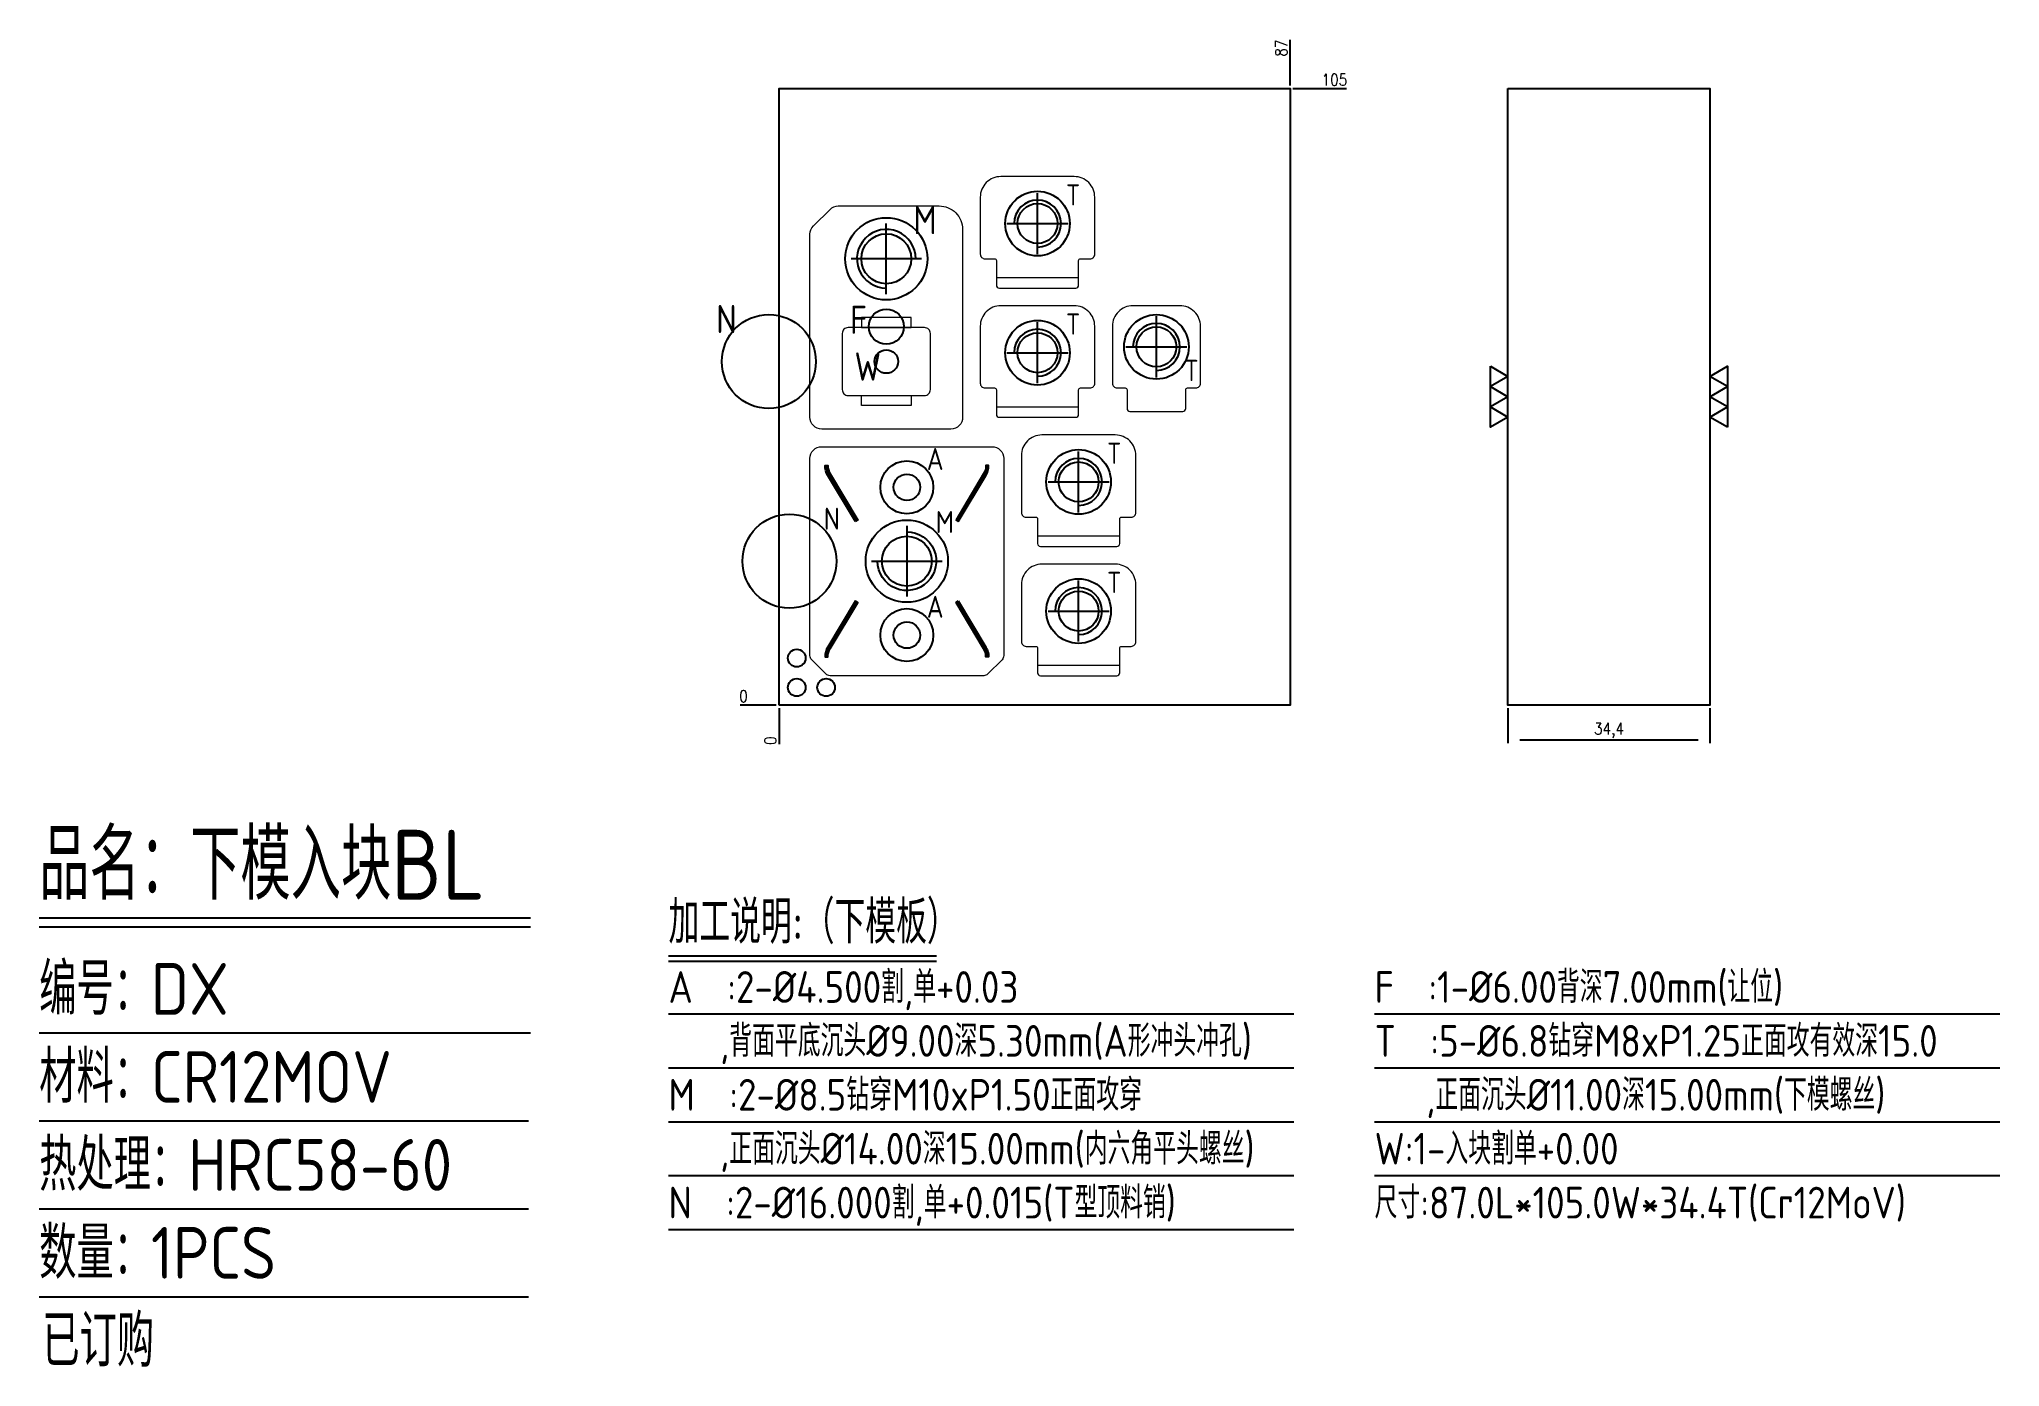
# Model space of a CAD drawing. Header units: millimetres. Extents: x 124458 to 124792, y -5195 to -4969.
import ezdxf
from ezdxf.enums import TextEntityAlignment as Align

# ---------------------------------------------------------------- set-up
doc = ezdxf.new("R2010")
doc.units = ezdxf.units.MM
for name, pattern in [('$TD_AUDIT_GENERATED_(575F8F)', [0]), ('CENTER', [0]), ('DASHED', [0]), ('HIDDEN', [0])]:
    doc.linetypes.add(name, pattern=pattern)
for name, color, linetype in [('DIE_P', 2, 'Continuous'), ('DIE_P_O', 1, '$TD_AUDIT_GENERATED_(575F8F)'), ('DIM', 4, 'Continuous'), ('PRESS', 3, 'Continuous'), ('TEXT', 4, 'Continuous')]:
    doc.layers.add(name, color=color, linetype=linetype)
doc.styles.add('gbenor', font='gbenor.shx', dxfattribs={"bigfont": 'gbcbig.shx'})
doc.styles.get("Standard").update_dxf_attribs({"font": 'txt.shx', "width": 0.85, "bigfont": 'ctxt.shx'})
doc.dimstyles.new('T-2-WX', dxfattribs={"dimtxt": 2, "dimasz": 2, "dimexe": 0.5, "dimexo": 0.5, "dimgap": 0.5, "dimtad": 1, "dimtxsty": 'Standard', "dimblk": 'OPEN30', "dimcen": 0, "dimazin": 3, "dimtfac": 1, "dimtmove": 0, "dimatfit": 3, "dimldrblk": 'OPEN30', "dimlwd": -1, "dimlwe": -1})

# ---------------------------------------------------------------- blocks, each defined once
blk = doc.blocks.new('*D7579')
at = {"layer": 'Defpoints', "color": 0}
for p in [(124708.04, -5082.81), (124742.44, -5082.81), (124708.04, -5088.81)]:
    blk.add_point(p, dxfattribs=at)
at = {"layer": 'DIM', "color": 0}
for p, q in [((124708.04, -5083.31), (124708.04, -5089.31)), ((124742.44, -5083.31), (124742.44, -5089.31)), ((124740.44, -5088.81), (124710.04, -5088.81))]:
    blk.add_line(p, q, dxfattribs=at)
at = {"layer": 'DIM', "color": 0, "insert": (124725.24, -5087.12), "char_height": 2, "attachment_point": 5}
blk.add_mtext('34,4', dxfattribs=at)
blk = doc.blocks.new('_Open30')
blk = doc.blocks.new('*D7580')
at = {"layer": 'Defpoints', "color": 0}
for p in [(124670.92, -4977.81), (124675.92, -4977.81), (124583.92, -5082.81)]:
    blk.add_point(p, dxfattribs=at)
at = {"layer": 'DIM', "color": 0}
blk.add_line((124671.42, -4977.81), (124680.54, -4977.81), dxfattribs=at)
at = {"layer": 'DIM', "color": 0, "insert": (124678.48, -4976.31), "char_height": 2, "attachment_point": 5}
blk.add_mtext('105', dxfattribs=at)
blk = doc.blocks.new('*D7581')
at = {"layer": 'Defpoints', "color": 0}
for p in [(124578.92, -5082.81), (124583.92, -5082.81), (124583.92, -5082.81)]:
    blk.add_point(p, dxfattribs=at)
at = {"layer": 'DIM', "color": 0}
blk.add_line((124583.42, -5082.81), (124577.28, -5082.81), dxfattribs=at)
at = {"layer": 'DIM', "color": 0, "insert": (124577.85, -5081.31), "char_height": 2, "attachment_point": 5}
blk.add_mtext('0', dxfattribs=at)
blk = doc.blocks.new('*D7582')
at = {"layer": 'Defpoints', "color": 0}
for p in [(124583.92, -5082.81), (124583.92, -5082.81), (124583.92, -5087.81)]:
    blk.add_point(p, dxfattribs=at)
at = {"layer": 'DIM', "color": 0}
blk.add_line((124583.92, -5083.31), (124583.92, -5089.44), dxfattribs=at)
at = {"layer": 'DIM', "color": 0, "insert": (124582.42, -5088.87), "char_height": 2, "attachment_point": 5, "rotation": 90}
blk.add_mtext('0', dxfattribs=at)
blk = doc.blocks.new('*D7583')
at = {"layer": 'Defpoints', "color": 0}
for p in [(124670.92, -4972.81), (124670.92, -4977.81), (124583.92, -5082.81)]:
    blk.add_point(p, dxfattribs=at)
at = {"layer": 'DIM', "color": 0}
blk.add_line((124670.92, -4977.31), (124670.92, -4969.55), dxfattribs=at)
at = {"layer": 'DIM', "color": 0, "insert": (124669.42, -4970.93), "char_height": 2, "attachment_point": 5, "rotation": 90}
blk.add_mtext('87', dxfattribs=at)

msp = doc.modelspace()

# ---------------------------------------------------------------- linework, layer by layer
at = {"layer": 'DIE_P', "color": 4, "linetype": 'CENTER', "ltscale": 0.007}
for p, q in [((124627.916, -5006.007), (124627.916, -4995.607)), ((124622.716, -5000.807), (124633.116, -5000.807)), ((124627.916, -5028.007), (124627.916, -5017.607)), ((124648.166, -5027.007), (124648.166, -5016.607)), ((124622.716, -5022.807), (124633.116, -5022.807)), ((124642.966, -5021.807), (124653.366, -5021.807)), ((124634.916, -5050.007), (124634.916, -5039.607)), ((124629.716, -5044.807), (124640.116, -5044.807)), ((124634.916, -5072.007), (124634.916, -5061.607)), ((124629.716, -5066.807), (124640.116, -5066.807))]:
    msp.add_line(p, q, dxfattribs=at)
at = {"layer": 'DIE_P', "linetype": 'HIDDEN', "lineweight": 15}
for p, q in [((124620.916, -5010.007), (124634.916, -5010.007)), ((124620.916, -5032.007), (124634.916, -5032.007)), ((124627.916, -5054.007), (124641.916, -5054.007)), ((124627.916, -5076.007), (124641.916, -5076.007))]:
    msp.add_line(p, q, dxfattribs=at)
at = {"layer": 'DIE_P', "color": 1, "linetype": 'Continuous', "lineweight": 15}
for points in [[(124635.216, -5006.807), (124636.866, -5006.807, 0.4142136), (124637.666, -5006.007), (124637.666, -4996.307, 0.4142136), (124634.166, -4992.807), (124621.666, -4992.807, 0.4142136), (124618.166, -4996.307), (124618.166, -5006.007, 0.4142136), (124618.966, -5006.807), (124620.616, -5006.807, -0.4142136), (124620.916, -5007.107), (124620.916, -5011.307, 0.4142136), (124621.416, -5011.807), (124634.416, -5011.807, 0.4142136), (124634.916, -5011.307), (124634.916, -5007.107, -0.4142136)], [(124589.166, -5033.807), (124589.166, -5002.635, -0.1989124), (124589.751, -5001.221), (124592.58, -4998.393, -0.1989124), (124593.994, -4997.807), (124611.166, -4997.807, -0.4142136), (124615.166, -5001.807), (124615.166, -5033.807, -0.4142136), (124613.166, -5035.807), (124591.166, -5035.807, -0.4142136)], [(124635.216, -5028.807), (124636.866, -5028.807, 0.4142136), (124637.666, -5028.007), (124637.666, -5018.307, 0.4142136), (124634.166, -5014.807), (124621.666, -5014.807, 0.4142136), (124618.166, -5018.307), (124618.166, -5028.007, 0.4142136), (124618.966, -5028.807), (124620.616, -5028.807, -0.4142136), (124620.916, -5029.107), (124620.916, -5033.307, 0.4142136), (124621.416, -5033.807), (124634.416, -5033.807, 0.4142136), (124634.916, -5033.307), (124634.916, -5029.107, -0.4142136)], [(124653.466, -5028.807), (124654.866, -5028.807, 0.4142136), (124655.666, -5028.007), (124655.666, -5018.307, 0.4142136), (124652.166, -5014.807), (124644.166, -5014.807, 0.4142136), (124640.666, -5018.307), (124640.666, -5028.007, 0.4142136), (124641.466, -5028.807), (124642.866, -5028.807, -0.4142136), (124643.166, -5029.107), (124643.166, -5032.307, 0.4142136), (124643.666, -5032.807), (124652.666, -5032.807, 0.4142136), (124653.166, -5032.307), (124653.166, -5029.107, -0.4142136)], [(124594.666, -5019.525), (124594.666, -5029.089, 0.4142136), (124595.666, -5030.089), (124608.666, -5030.089, 0.4142136), (124609.666, -5029.089), (124609.666, -5019.525, 0.4142136), (124608.666, -5018.525), (124595.666, -5018.525, 0.4142136)], [(124642.216, -5050.807), (124643.866, -5050.807, 0.4142136), (124644.666, -5050.007), (124644.666, -5040.307, 0.4142136), (124641.166, -5036.807), (124628.666, -5036.807, 0.4142136), (124625.166, -5040.307), (124625.166, -5050.007, 0.4142136), (124625.966, -5050.807), (124627.616, -5050.807, -0.4142136), (124627.916, -5051.107), (124627.916, -5055.307, 0.4142136), (124628.416, -5055.807), (124641.416, -5055.807, 0.4142136), (124641.916, -5055.307), (124641.916, -5051.107, -0.4142136)], [(124642.216, -5072.807), (124643.866, -5072.807, 0.4142136), (124644.666, -5072.007), (124644.666, -5062.307, 0.4142136), (124641.166, -5058.807), (124628.666, -5058.807, 0.4142136), (124625.166, -5062.307), (124625.166, -5072.007, 0.4142136), (124625.966, -5072.807), (124627.616, -5072.807, -0.4142136), (124627.916, -5073.107), (124627.916, -5077.307, 0.4142136), (124628.416, -5077.807), (124641.416, -5077.807, 0.4142136), (124641.916, -5077.307), (124641.916, -5073.107, -0.4142136)]]:
    msp.add_lwpolyline(points, format="xyb", close=True, dxfattribs=at)
at = {"layer": 'DIE_P', "linetype": 'CENTER'}
for points in [[(124602.166, -5012.807), (124602.166, -5000.807)], [(124608.166, -5006.807), (124596.166, -5006.807)], [(124605.666, -5052.307), (124605.666, -5064.307)], [(124599.666, -5058.307), (124611.666, -5058.307)]]:
    msp.add_lwpolyline(points, dxfattribs=at)
at = {"layer": 'DIE_P'}
for points in [[(124607.166, -5006.807, 2.4142136), (124602.166, -5011.807)], [(124591.966, -5042.021), (124591.966, -5042.029, 0.1359299), (124592.393, -5043.573), (124597.099, -5051.417)], [(124619.366, -5042.021), (124619.366, -5042.029, -0.1359299), (124618.938, -5043.573), (124614.232, -5051.417)], [(124605.666, -5053.307, -2.4142136), (124600.666, -5058.307)], [(124591.966, -5074.593), (124591.966, -5074.585, -0.1359299), (124592.393, -5073.041), (124597.099, -5065.198)], [(124619.366, -5074.593), (124619.366, -5074.585, 0.1359299), (124618.938, -5073.041), (124614.232, -5065.198)]]:
    msp.add_lwpolyline(points, format="xyb", dxfattribs=at)
at = {"layer": 'DIE_P', "linetype": 'Continuous', "lineweight": 15, "elevation": 0}
for points in [[(124606.416, -5018.525), (124606.416, -5016.806), (124597.916, -5016.806), (124597.916, -5018.525)], [(124606.416, -5030.089), (124606.416, -5031.808), (124597.916, -5031.808), (124597.916, -5030.089)]]:
    msp.add_lwpolyline(points, close=True, dxfattribs=at)
at = {"layer": 'DIE_P', "color": 1, "lineweight": 15}
msp.add_lwpolyline([(124589.166, -5074.393), (124589.166, -5040.807, -0.4142136), (124591.166, -5038.807), (124620.166, -5038.807, -0.4142136), (124622.166, -5040.807), (124622.166, -5074.393, -0.1989124), (124621.873, -5075.1), (124619.459, -5077.514, -0.1989124), (124618.751, -5077.807), (124592.58, -5077.807, -0.1989124), (124591.873, -5077.514), (124589.459, -5075.1, -0.1989124)], format="xyb", close=True, dxfattribs=at)
at = {"layer": 'DIE_P'}
for points in [[(124596.902, -5051.535), (124592.196, -5043.691, -0.1359299), (124591.736, -5042.029), (124591.736, -5042.021), (124592.196, -5042.021), (124592.196, -5042.029, 0.1359299), (124592.59, -5043.455), (124597.297, -5051.298)], [(124614.429, -5051.535), (124619.135, -5043.691, 0.1359299), (124619.596, -5042.029), (124619.596, -5042.021), (124619.136, -5042.021), (124619.136, -5042.029, -0.1359299), (124618.741, -5043.455), (124614.035, -5051.298)], [(124596.902, -5065.079), (124592.196, -5072.923, 0.1359299), (124591.736, -5074.585), (124591.736, -5074.593), (124592.196, -5074.593), (124592.196, -5074.585, -0.1359299), (124592.59, -5073.159), (124597.297, -5065.316)], [(124614.429, -5065.079), (124619.135, -5072.923, -0.1359299), (124619.596, -5074.585), (124619.596, -5074.593), (124619.136, -5074.593), (124619.136, -5074.585, 0.1359299), (124618.741, -5073.159), (124614.035, -5065.316)]]:
    msp.add_lwpolyline(points, format="xyb", close=True, dxfattribs=at)
for centre, radius in [((124627.916, -5000.807), 5.5), ((124627.916, -5000.807), 3.4), ((124602.166, -5006.807), 4.25), ((124627.916, -5022.807), 5.5), ((124648.166, -5021.807), 5.5), ((124648.166, -5021.807), 3.4), ((124627.916, -5022.807), 3.4), ((124634.916, -5044.807), 5.5), ((124634.916, -5044.807), 3.4), ((124605.666, -5058.307), 4.25), ((124634.916, -5066.807), 5.5), ((124634.916, -5066.807), 3.4)]:
    msp.add_circle(centre, radius, dxfattribs=at)
at = {"layer": 'DIE_P', "linetype": 'Continuous'}
for centre in [(124602.166, -5006.807), (124605.666, -5058.307)]:
    msp.add_circle(centre, 7, dxfattribs=at)
at = {"layer": 'DIE_P', "color": 1}
for centre, radius in [((124582.166, -5024.307), 8), ((124605.666, -5045.727), 2.25), ((124585.666, -5058.307), 8), ((124605.666, -5070.887), 2.25)]:
    msp.add_circle(centre, radius, dxfattribs=at)
at = {"layer": 'DIE_P', "color": 52, "linetype": 'DASHED', "ltscale": 0.5}
msp.add_circle((124602.166, -5018.375), 3, dxfattribs=at)
at = {"layer": 'DIE_P', "linetype": 'HIDDEN'}
for centre in [(124605.666, -5045.727), (124605.666, -5070.887)]:
    msp.add_circle(centre, 4.5, dxfattribs=at)
at = {"layer": 'DIE_P'}
for centre in [(124627.916, -5000.807), (124648.166, -5021.807), (124627.916, -5022.807), (124634.916, -5044.807), (124634.916, -5066.807)]:
    msp.add_arc(centre, 4, 270, 180, dxfattribs=at)
at = {"layer": 'DIE_P_O', "color": 3}
msp.add_circle((124602.166, -5024.307), 2, dxfattribs=at)
at = {"layer": 'DIM', "color": 4, "linetype": 'Continuous', "lineweight": 25}
for p, q in [((124457.9, -5119.025), (124541.591, -5119.025)), ((124457.9, -5120.568), (124541.591, -5120.568)), ((124457.9, -5138.636), (124541.591, -5138.636)), ((124457.9, -5153.62), (124541.227, -5153.62)), ((124457.9, -5168.603), (124541.227, -5168.603)), ((124457.9, -5183.586), (124541.227, -5183.586))]:
    msp.add_line(p, q, dxfattribs=at)
at = {"layer": 'PRESS', "color": 8, "linetype": 'HIDDEN'}
msp.add_lwpolyline([(124583.916, -5082.807), (124583.916, -4977.807), (124670.916, -4977.807), (124670.916, -5082.807)], close=True, dxfattribs=at)
at = {"layer": 'PRESS', "color": 2}
msp.add_lwpolyline([(124708.04, -4977.807), (124742.44, -4977.807), (124742.44, -5082.807), (124708.04, -5082.807)], close=True, dxfattribs=at)
at = {"layer": 'PRESS', "color": 4}
for points in [[(124705.04, -5025.111), (124708.04, -5026.843), (124705.04, -5028.575), (124708.04, -5030.307), (124705.04, -5032.039), (124708.04, -5033.771), (124705.04, -5035.503), (124705.04, -5025.111)], [(124745.44, -5035.503), (124742.44, -5033.771), (124745.44, -5032.039), (124742.44, -5030.307), (124745.44, -5028.575), (124742.44, -5026.843), (124745.44, -5025.111), (124745.44, -5035.503)]]:
    msp.add_lwpolyline(points, close=True, dxfattribs=at)
at = {"layer": 'TEXT', "color": 3}
for p, q in [((124565.073, -5125.498), (124610.693, -5125.498)), ((124565.073, -5126.443), (124610.693, -5126.443)), ((124565.073, -5135.407), (124671.547, -5135.407)), ((124685.322, -5135.407), (124791.795, -5135.407)), ((124565.073, -5144.587), (124671.547, -5144.587)), ((124685.322, -5144.587), (124791.795, -5144.587)), ((124565.073, -5153.767), (124671.547, -5153.767)), ((124685.322, -5153.767), (124791.795, -5153.767)), ((124565.073, -5162.947), (124671.547, -5162.947)), ((124685.322, -5162.947), (124791.795, -5162.947)), ((124565.073, -5172.127), (124671.547, -5172.127))]:
    msp.add_line(p, q, dxfattribs=at)
at = {"layer": 'TEXT', "color": 4}
for centre in [(124586.916, -5074.807), (124586.916, -5079.807), (124591.916, -5079.807)]:
    msp.add_circle(centre, 1.5, dxfattribs=at)

# ---------------------------------------------------------------- texts
at = {"layer": 'DIM', "color": 3, "linetype": 'Continuous', "lineweight": 25, "style": 'gbenor'}
for s, height, p in [('品名：下模入块BL', 11.8986, (124457.9, -5115.941)), ('编号：DX', 8.8138, (124457.9, -5135.551)), ('材料：CR12MOV', 8.8138, (124457.9, -5150.535)), ('热处理：HRC58-60', 8.81377, (124457.9, -5165.518)), ('数量：1PCS', 8.8138, (124457.9, -5180.502)), ('已订购', 8.8138, (124458.436, -5195.485))]:
    msp.add_text(s, height=height, dxfattribs=at).set_placement(p)
at = {"layer": 'TEXT', "color": 4, "style": 'gbenor'}
for s, height, p in [('T', 3.6, (124633.977, -4995.914)), ('M', 4.8, (124608.756, -5000.217)), ('N', 4.8, (124574.939, -5017.08)), ('F', 4.8, (124597.441, -5017.2)), ('T', 3.6, (124633.977, -5017.914)), ('W', 4.8, (124599.017, -5025.164)), ('T', 3.6, (124654.141, -5025.821)), ('T', 3.6, (124640.977, -5039.914)), ('A', 3.744, (124610.488, -5040.905)), ('N', 3.744, (124592.892, -5051.08)), ('M', 3.744, (124612.129, -5051.639)), ('T', 3.6, (124640.977, -5061.914)), ('A', 3.744, (124610.488, -5066.065))]:
    msp.add_text(s, height=height, dxfattribs=at).set_placement(p, align=Align.MIDDLE_CENTER)
for s, height, p in [('加工说明:（下模板）', 7.29, (124565.073, -5123.419)), ('F  :1-%%c6.00背深7.00mm(让位)', 5.4, (124685.322, -5133.517)), ('   ,背面平底沉头%%C9.00深5.30mm(A形冲头冲孔)', 5.4, (124565.073, -5142.697)), ('T  :5-%%C6.8钻穿M8xP1.25正面攻有效深15.0', 5.4, (124685.322, -5142.697)), ('M  :2-%%C8.5钻穿M10xP1.50正面攻穿', 5.4, (124565.073, -5151.877)), ('   ,正面沉头%%C11.00深15.00mm(下模螺丝)', 5.4, (124685.322, -5151.877)), ('   ,正面沉头%%C14.00深15.00mm(内六角平头螺丝)', 5.4, (124565.073, -5161.057)), ('尺寸:87.0L*105.0W*34.4T(Cr12MoV)', 5.4, (124685.322, -5170.237))]:
    msp.add_text(s, height=height, dxfattribs=at).set_placement(p)
at = {"layer": 'TEXT', "color": 1, "style": 'gbenor'}
for s, p in [('A  :2-%%c4.500割,单+0.03', (124565.073, -5133.517)), ('W:1-入块割单+0.00', (124685.322, -5161.057)), ('N  :2-%%C16.000割,单+0.015(T型顶料销)', (124565.073, -5170.237))]:
    msp.add_text(s, height=5.4, dxfattribs=at).set_placement(p)

# ---------------------------------------------------------------- dimensions: what is measured, and where the dimension line sits
at = {"layer": 'DIM', "color": 4}
for feature_location, offset, dtype, origin, picture, middle in [((124670.916, -4977.807), (0, 5), 1, (124583.916, -5082.807), '*D7583', (124669.416, -4970.931)), ((124670.916, -4977.807), (5, 0), 0, (124583.916, -5082.807), '*D7580', (124678.48, -4976.307)), ((124583.91563897, -5082.807017701), (-5, 0), 0, (124583.91563897, -5082.807017701), '*D7581', (124577.848972303, -5081.307017701)), ((124583.91563897, -5082.807017701), (0, -5), 1, (124583.91563897, -5082.807017701), '*D7582', (124582.41563897, -5088.873684367))]:
    dim = msp.add_ordinate_dim(feature_location=feature_location, offset=offset, dtype=dtype, origin=origin, dimstyle='T-2-WX', dxfattribs=at)
    dim.commit()
    dim.dimension.update_dxf_attribs({"geometry": picture, "text_midpoint": middle})
dim = msp.add_linear_dim(base=(124708.04, -5088.807), p1=(124742.44, -5082.807), p2=(124708.04, -5082.807), dimstyle='T-2-WX', dxfattribs=at)
dim.commit()
dim.dimension.update_dxf_attribs({"geometry": '*D7579', "text_midpoint": (124725.24, -5087.117)})

doc.saveas('drawing.dxf')
